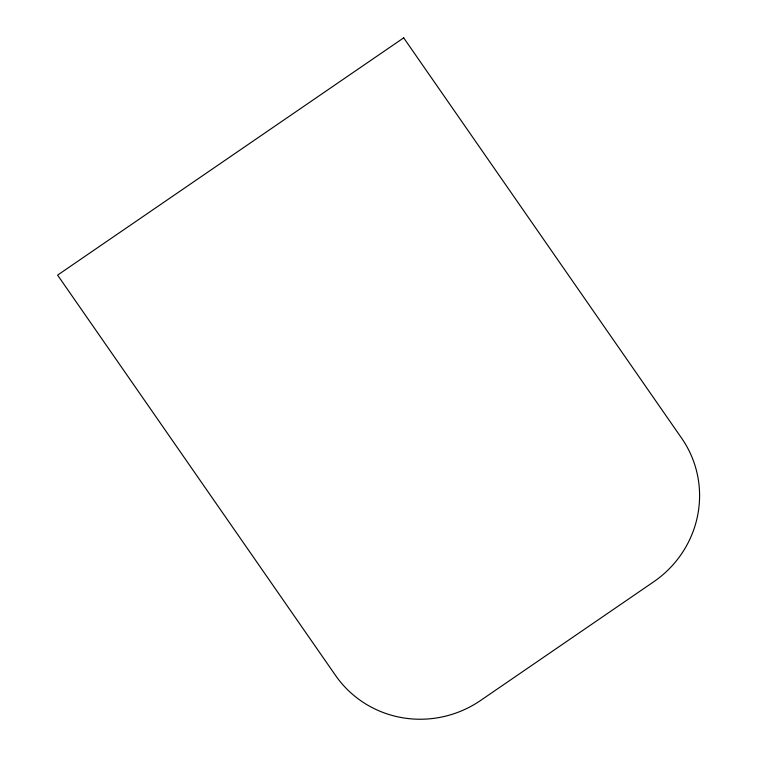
<?xml version="1.0" encoding="UTF-8"?>
<svg xmlns="http://www.w3.org/2000/svg" width="757" height="757" viewBox="0 0 757 757"><rect width="100%" height="100%" fill="white"/><g stroke="black" fill="none" stroke-linecap="round" stroke-linejoin="round"><path stroke-width="1.14" d="M403.689 37.85L57.598 275.113L335.569 675.481A104.939 102.574 -27.1 0 0 480.61 700.462L653.651 581.83A104.939 102.574 -27.1 0 0 681.66 438.227L403.689 37.85"/></g></svg>
